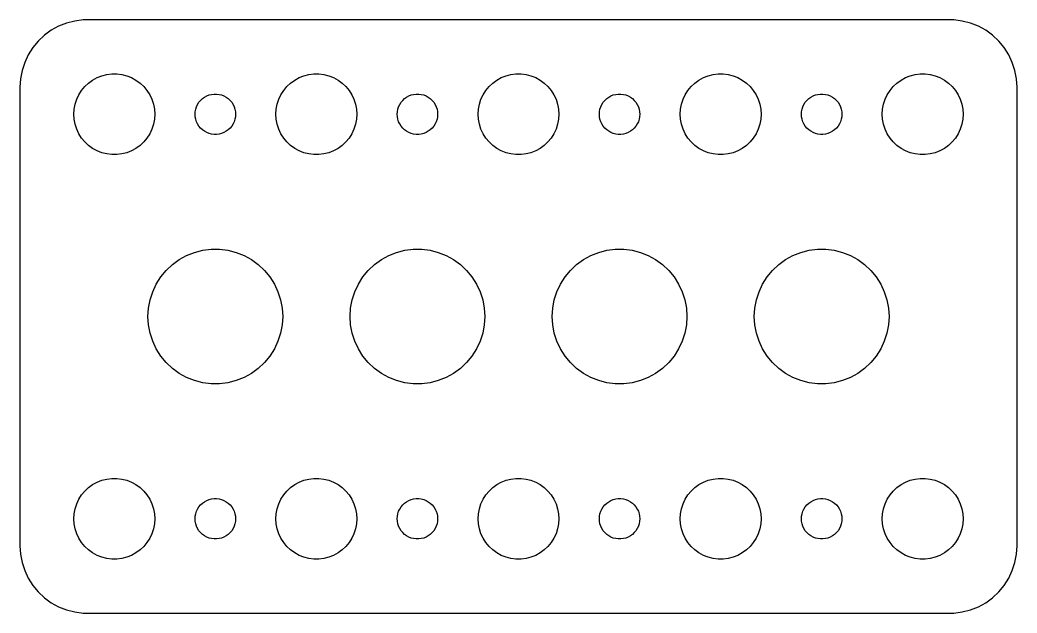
# Model space of a CAD drawing. Header units: metres. Extents: x -37 to 37, y 32 to 76.
import ezdxf

# ---------------------------------------------------------------- set-up
doc = ezdxf.new("R2010")
doc.units = ezdxf.units.M

msp = doc.modelspace()

# ---------------------------------------------------------------- linework, layer by layer
for p, q in [((-34.1289, 75.5241), (-34.6791, 75.2216)), ((-33.5451, 75.7553), (-34.1289, 75.5241)), ((-32.9369, 75.9114), (-33.5451, 75.7553)), ((-32.3139, 75.9901), (-32.9369, 75.9114)), ((32.3139, 75.9901), (-32.3139, 75.9901)), ((32.9369, 75.9114), (32.3139, 75.9901)), ((33.5451, 75.7553), (32.9369, 75.9114)), ((34.1289, 75.5241), (33.5451, 75.7553)), ((34.6791, 75.2216), (34.1289, 75.5241)), ((-35.1871, 74.8526), (-35.6448, 74.4227)), ((-34.6791, 75.2216), (-35.1871, 74.8526)), ((35.1871, 74.8526), (34.6791, 75.2216)), ((35.6448, 74.4227), (35.1871, 74.8526)), ((-35.6448, 74.4227), (-36.0451, 73.9389)), ((36.0451, 73.9389), (35.6448, 74.4227)), ((-36.3815, 73.4088), (-36.6489, 72.8406)), ((-36.0451, 73.9389), (-36.3815, 73.4088)), ((36.3815, 73.4088), (36.0451, 73.9389)), ((36.6489, 72.8406), (36.3815, 73.4088)), ((-36.6489, 72.8406), (-36.8429, 72.2434)), ((36.8429, 72.2434), (36.6489, 72.8406)), ((-36.8429, 72.2434), (-36.9606, 71.6267)), ((-31.2773, 71.7145), (-30.927, 71.8532)), ((-30.927, 71.8532), (-30.5621, 71.9469)), ((-30.5621, 71.9469), (-30.1884, 71.9941)), ((-30.1884, 71.9941), (-29.8116, 71.9941)), ((-29.8116, 71.9941), (-29.4379, 71.9469)), ((-29.4379, 71.9469), (-29.0729, 71.8532)), ((-29.0729, 71.8532), (-28.7227, 71.7145)), ((-16.2773, 71.7145), (-15.927, 71.8532)), ((-15.927, 71.8532), (-15.5621, 71.9469)), ((-15.5621, 71.9469), (-15.1884, 71.9941)), ((-15.1884, 71.9941), (-14.8116, 71.9941)), ((-14.8116, 71.9941), (-14.4379, 71.9469)), ((-14.4379, 71.9469), (-14.0729, 71.8532)), ((-14.0729, 71.8532), (-13.7227, 71.7145)), ((-1.27733, 71.7145), (-0.92705, 71.8532)), ((-0.92705, 71.8532), (-0.56213, 71.9469)), ((-0.56213, 71.9469), (-0.18837, 71.9941)), ((-0.18837, 71.9941), (0.18837, 71.9941)), ((0.18837, 71.9941), (0.56213, 71.9469)), ((0.56213, 71.9469), (0.92705, 71.8532)), ((0.92705, 71.8532), (1.27733, 71.7145)), ((13.7227, 71.7145), (14.0729, 71.8532)), ((14.0729, 71.8532), (14.4379, 71.9469)), ((14.4379, 71.9469), (14.8116, 71.9941)), ((14.8116, 71.9941), (15.1884, 71.9941)), ((15.1884, 71.9941), (15.5621, 71.9469)), ((15.5621, 71.9469), (15.927, 71.8532)), ((15.927, 71.8532), (16.2773, 71.7145)), ((28.7227, 71.7145), (29.0729, 71.8532)), ((29.0729, 71.8532), (29.4379, 71.9469)), ((29.4379, 71.9469), (29.8116, 71.9941)), ((29.8116, 71.9941), (30.1884, 71.9941)), ((30.1884, 71.9941), (30.5621, 71.9469)), ((30.5621, 71.9469), (30.927, 71.8532)), ((30.927, 71.8532), (31.2773, 71.7145)), ((36.9606, 71.6267), (36.8429, 72.2434)), ((-36.9606, 71.6267), (-37, 71)), ((-32.427, 70.7634), (-32.1869, 71.0536)), ((-32.1869, 71.0536), (-31.9123, 71.3115)), ((-31.9123, 71.3115), (-31.6075, 71.533)), ((-31.6075, 71.533), (-31.2773, 71.7145)), ((-28.7227, 71.7145), (-28.3925, 71.533)), ((-28.3925, 71.533), (-28.0877, 71.3115)), ((-28.0877, 71.3115), (-27.8131, 71.0536)), ((-27.8131, 71.0536), (-27.5729, 70.7634)), ((-17.427, 70.7634), (-17.1869, 71.0536)), ((-17.1869, 71.0536), (-16.9123, 71.3115)), ((-16.9123, 71.3115), (-16.6075, 71.533)), ((-16.6075, 71.533), (-16.2773, 71.7145)), ((-13.7227, 71.7145), (-13.3925, 71.533)), ((-13.3925, 71.533), (-13.0877, 71.3115)), ((-13.0877, 71.3115), (-12.8131, 71.0536)), ((-12.8131, 71.0536), (-12.5729, 70.7634)), ((-2.42705, 70.7634), (-2.1869, 71.0536)), ((-2.1869, 71.0536), (-1.91226, 71.3115)), ((-1.91226, 71.3115), (-1.60747, 71.533)), ((-1.60747, 71.533), (-1.27733, 71.7145)), ((1.27733, 71.7145), (1.60747, 71.533)), ((1.60747, 71.533), (1.91226, 71.3115)), ((1.91226, 71.3115), (2.1869, 71.0536)), ((2.1869, 71.0536), (2.42705, 70.7634)), ((12.5729, 70.7634), (12.8131, 71.0536)), ((12.8131, 71.0536), (13.0877, 71.3115)), ((13.0877, 71.3115), (13.3925, 71.533)), ((13.3925, 71.533), (13.7227, 71.7145)), ((16.2773, 71.7145), (16.6075, 71.533)), ((16.6075, 71.533), (16.9123, 71.3115)), ((16.9123, 71.3115), (17.1869, 71.0536)), ((17.1869, 71.0536), (17.427, 70.7634)), ((27.5729, 70.7634), (27.8131, 71.0536)), ((27.8131, 71.0536), (28.0877, 71.3115)), ((28.0877, 71.3115), (28.3925, 71.533)), ((28.3925, 71.533), (28.7227, 71.7145)), ((31.2773, 71.7145), (31.6075, 71.533)), ((31.6075, 71.533), (31.9123, 71.3115)), ((31.9123, 71.3115), (32.1869, 71.0536)), ((32.1869, 71.0536), (32.427, 70.7634)), ((37, 71), (36.9606, 71.6267)), ((-37, 71), (-37, 37)), ((-32.7893, 70.1044), (-32.6289, 70.4453)), ((-32.6289, 70.4453), (-32.427, 70.7634)), ((-27.5729, 70.7634), (-27.3711, 70.4453)), ((-27.3711, 70.4453), (-27.2107, 70.1044)), ((-23.3037, 70.2665), (-23.1387, 70.3572)), ((-23.1387, 70.3572), (-22.9635, 70.4266)), ((-22.9635, 70.4266), (-22.7811, 70.4734)), ((-22.7811, 70.4734), (-22.5942, 70.497)), ((-22.5942, 70.497), (-22.4058, 70.497)), ((-22.4058, 70.497), (-22.2189, 70.4734)), ((-22.2189, 70.4734), (-22.0365, 70.4266)), ((-22.0365, 70.4266), (-21.8613, 70.3572)), ((-21.8613, 70.3572), (-21.6963, 70.2665)), ((-17.7893, 70.1044), (-17.6289, 70.4453)), ((-17.6289, 70.4453), (-17.427, 70.7634)), ((-12.5729, 70.7634), (-12.3711, 70.4453)), ((-12.3711, 70.4453), (-12.2107, 70.1044)), ((-8.30373, 70.2665), (-8.13866, 70.3572)), ((-8.13866, 70.3572), (-7.96352, 70.4266)), ((-7.96352, 70.4266), (-7.78107, 70.4734)), ((-7.78107, 70.4734), (-7.59418, 70.497)), ((-7.59418, 70.497), (-7.40581, 70.497)), ((-7.40581, 70.497), (-7.21892, 70.4734)), ((-7.21892, 70.4734), (-7.03647, 70.4266)), ((-7.03647, 70.4266), (-6.86133, 70.3572)), ((-6.86133, 70.3572), (-6.69626, 70.2665)), ((-2.78932, 70.1044), (-2.62891, 70.4453)), ((-2.62891, 70.4453), (-2.42705, 70.7634)), ((2.42705, 70.7634), (2.62891, 70.4453)), ((2.62891, 70.4453), (2.78932, 70.1044)), ((6.69626, 70.2665), (6.86133, 70.3572)), ((6.86133, 70.3572), (7.03647, 70.4266)), ((7.03647, 70.4266), (7.21892, 70.4734)), ((7.21892, 70.4734), (7.40581, 70.497)), ((7.40581, 70.497), (7.59418, 70.497)), ((7.59418, 70.497), (7.78107, 70.4734)), ((7.78107, 70.4734), (7.96352, 70.4266)), ((7.96352, 70.4266), (8.13866, 70.3572)), ((8.13866, 70.3572), (8.30373, 70.2665)), ((12.2107, 70.1044), (12.3711, 70.4453)), ((12.3711, 70.4453), (12.5729, 70.7634)), ((17.427, 70.7634), (17.6289, 70.4453)), ((17.6289, 70.4453), (17.7893, 70.1044)), ((21.6963, 70.2665), (21.8613, 70.3572)), ((21.8613, 70.3572), (22.0365, 70.4266)), ((22.0365, 70.4266), (22.2189, 70.4734)), ((22.2189, 70.4734), (22.4058, 70.497)), ((22.4058, 70.497), (22.5942, 70.497)), ((22.5942, 70.497), (22.7811, 70.4734)), ((22.7811, 70.4734), (22.9635, 70.4266)), ((22.9635, 70.4266), (23.1387, 70.3572)), ((23.1387, 70.3572), (23.3037, 70.2665)), ((27.2107, 70.1044), (27.3711, 70.4453)), ((27.3711, 70.4453), (27.5729, 70.7634)), ((32.427, 70.7634), (32.6289, 70.4453)), ((32.6289, 70.4453), (32.7893, 70.1044)), ((37, 37), (37, 71)), ((-32.9763, 69.376), (-32.9057, 69.7461)), ((-32.9057, 69.7461), (-32.7893, 70.1044)), ((-27.2107, 70.1044), (-27.0942, 69.7461)), ((-27.0942, 69.7461), (-27.0237, 69.376)), ((-23.8947, 69.5522), (-23.8145, 69.7226)), ((-23.8145, 69.7226), (-23.7135, 69.8817)), ((-23.7135, 69.8817), (-23.5934, 70.0268)), ((-23.5934, 70.0268), (-23.4561, 70.1558)), ((-23.4561, 70.1558), (-23.3037, 70.2665)), ((-21.6963, 70.2665), (-21.5439, 70.1558)), ((-21.5439, 70.1558), (-21.4065, 70.0268)), ((-21.4065, 70.0268), (-21.2865, 69.8817)), ((-21.2865, 69.8817), (-21.1855, 69.7226)), ((-21.1855, 69.7226), (-21.1053, 69.5522)), ((-17.9763, 69.376), (-17.9057, 69.7461)), ((-17.9057, 69.7461), (-17.7893, 70.1044)), ((-12.2107, 70.1044), (-12.0942, 69.7461)), ((-12.0942, 69.7461), (-12.0237, 69.376)), ((-8.89465, 69.5522), (-8.81445, 69.7226)), ((-8.81445, 69.7226), (-8.71352, 69.8817)), ((-8.71352, 69.8817), (-8.59344, 70.0268)), ((-8.59344, 70.0268), (-8.45613, 70.1558)), ((-8.45613, 70.1558), (-8.30373, 70.2665)), ((-6.69626, 70.2665), (-6.54385, 70.1558)), ((-6.54385, 70.1558), (-6.40654, 70.0268)), ((-6.40654, 70.0268), (-6.28647, 69.8817)), ((-6.28647, 69.8817), (-6.18553, 69.7226)), ((-6.18553, 69.7226), (-6.10533, 69.5522)), ((-2.97633, 69.376), (-2.90575, 69.7461)), ((-2.90575, 69.7461), (-2.78932, 70.1044)), ((2.78932, 70.1044), (2.90575, 69.7461)), ((2.90575, 69.7461), (2.97633, 69.376)), ((6.10533, 69.5522), (6.18553, 69.7226)), ((6.18553, 69.7226), (6.28647, 69.8817)), ((6.28647, 69.8817), (6.40654, 70.0268)), ((6.40654, 70.0268), (6.54385, 70.1558)), ((6.54385, 70.1558), (6.69626, 70.2665)), ((8.30373, 70.2665), (8.45613, 70.1558)), ((8.45613, 70.1558), (8.59344, 70.0268)), ((8.59344, 70.0268), (8.71352, 69.8817)), ((8.71352, 69.8817), (8.81445, 69.7226)), ((8.81445, 69.7226), (8.89465, 69.5522)), ((12.0237, 69.376), (12.0942, 69.7461)), ((12.0942, 69.7461), (12.2107, 70.1044)), ((17.7893, 70.1044), (17.9057, 69.7461)), ((17.9057, 69.7461), (17.9763, 69.376)), ((21.1053, 69.5522), (21.1855, 69.7226)), ((21.1855, 69.7226), (21.2865, 69.8817)), ((21.2865, 69.8817), (21.4065, 70.0268)), ((21.4065, 70.0268), (21.5439, 70.1558)), ((21.5439, 70.1558), (21.6963, 70.2665)), ((23.3037, 70.2665), (23.4561, 70.1558)), ((23.4561, 70.1558), (23.5934, 70.0268)), ((23.5934, 70.0268), (23.7135, 69.8817)), ((23.7135, 69.8817), (23.8145, 69.7226)), ((23.8145, 69.7226), (23.8947, 69.5522)), ((27.0237, 69.376), (27.0942, 69.7461)), ((27.0942, 69.7461), (27.2107, 70.1044)), ((32.7893, 70.1044), (32.9057, 69.7461)), ((32.9057, 69.7461), (32.9763, 69.376)), ((-33, 69), (-32.9763, 69.376)), ((-32.9763, 68.624), (-33, 69)), ((-27.0237, 69.376), (-27, 69)), ((-27, 69), (-27.0237, 68.624)), ((-24, 69), (-23.9882, 69.188)), ((-23.9882, 68.812), (-24, 69)), ((-23.9882, 69.188), (-23.9529, 69.373)), ((-23.9529, 69.373), (-23.8947, 69.5522)), ((-21.1053, 69.5522), (-21.0471, 69.373)), ((-21.0471, 69.373), (-21.0118, 69.188)), ((-21.0118, 69.188), (-21, 69)), ((-21, 69), (-21.0118, 68.812)), ((-18, 69), (-17.9763, 69.376)), ((-17.9763, 68.624), (-18, 69)), ((-12.0237, 69.376), (-12, 69)), ((-12, 69), (-12.0237, 68.624)), ((-9, 69), (-8.98816, 69.188)), ((-8.98816, 68.812), (-9, 69)), ((-8.98816, 69.188), (-8.95287, 69.373)), ((-8.95287, 69.373), (-8.89465, 69.5522)), ((-6.10533, 69.5522), (-6.04712, 69.373)), ((-6.04712, 69.373), (-6.01183, 69.188)), ((-6.01183, 69.188), (-6, 69)), ((-6, 69), (-6.01183, 68.812)), ((-3, 69), (-2.97633, 69.376)), ((-2.97633, 68.624), (-3, 69)), ((2.97633, 69.376), (3, 69)), ((3, 69), (2.97633, 68.624)), ((6, 69), (6.01183, 69.188)), ((6.01183, 68.812), (6, 69)), ((6.01183, 69.188), (6.04712, 69.373)), ((6.04712, 69.373), (6.10533, 69.5522)), ((8.89465, 69.5522), (8.95287, 69.373)), ((8.95287, 69.373), (8.98816, 69.188)), ((8.98816, 69.188), (9, 69)), ((9, 69), (8.98816, 68.812)), ((12, 69), (12.0237, 69.376)), ((12.0237, 68.624), (12, 69)), ((17.9763, 69.376), (18, 69)), ((18, 69), (17.9763, 68.624)), ((21, 69), (21.0118, 69.188)), ((21.0118, 68.812), (21, 69)), ((21.0118, 69.188), (21.0471, 69.373)), ((21.0471, 69.373), (21.1053, 69.5522)), ((23.8947, 69.5522), (23.9529, 69.373)), ((23.9529, 69.373), (23.9882, 69.188)), ((23.9882, 69.188), (24, 69)), ((24, 69), (23.9882, 68.812)), ((27, 69), (27.0237, 69.376)), ((27.0237, 68.624), (27, 69)), ((32.9763, 69.376), (33, 69)), ((33, 69), (32.9763, 68.624)), ((-32.9057, 68.2539), (-32.9763, 68.624)), ((-32.7893, 67.8956), (-32.9057, 68.2539)), ((-27.0942, 68.2539), (-27.2107, 67.8956)), ((-27.0237, 68.624), (-27.0942, 68.2539)), ((-23.9529, 68.627), (-23.9882, 68.812)), ((-23.8947, 68.4478), (-23.9529, 68.627)), ((-23.8145, 68.2774), (-23.8947, 68.4478)), ((-23.7135, 68.1183), (-23.8145, 68.2774)), ((-23.5934, 67.9732), (-23.7135, 68.1183)), ((-21.2865, 68.1183), (-21.4065, 67.9732)), ((-21.1855, 68.2774), (-21.2865, 68.1183)), ((-21.1053, 68.4478), (-21.1855, 68.2774)), ((-21.0471, 68.627), (-21.1053, 68.4478)), ((-21.0118, 68.812), (-21.0471, 68.627)), ((-17.9057, 68.2539), (-17.9763, 68.624)), ((-17.7893, 67.8956), (-17.9057, 68.2539)), ((-12.0942, 68.2539), (-12.2107, 67.8956)), ((-12.0237, 68.624), (-12.0942, 68.2539)), ((-8.95287, 68.627), (-8.98816, 68.812)), ((-8.89465, 68.4478), (-8.95287, 68.627)), ((-8.81445, 68.2774), (-8.89465, 68.4478)), ((-8.71352, 68.1183), (-8.81445, 68.2774)), ((-8.59344, 67.9732), (-8.71352, 68.1183)), ((-6.28647, 68.1183), (-6.40654, 67.9732)), ((-6.18553, 68.2774), (-6.28647, 68.1183)), ((-6.10533, 68.4478), (-6.18553, 68.2774)), ((-6.04712, 68.627), (-6.10533, 68.4478)), ((-6.01183, 68.812), (-6.04712, 68.627)), ((-2.90575, 68.2539), (-2.97633, 68.624)), ((-2.78932, 67.8956), (-2.90575, 68.2539)), ((2.90575, 68.2539), (2.78932, 67.8956)), ((2.97633, 68.624), (2.90575, 68.2539)), ((6.04712, 68.627), (6.01183, 68.812)), ((6.10533, 68.4478), (6.04712, 68.627)), ((6.18553, 68.2774), (6.10533, 68.4478)), ((6.28647, 68.1183), (6.18553, 68.2774)), ((6.40654, 67.9732), (6.28647, 68.1183)), ((8.71352, 68.1183), (8.59344, 67.9732)), ((8.81445, 68.2774), (8.71352, 68.1183)), ((8.89465, 68.4478), (8.81445, 68.2774)), ((8.95287, 68.627), (8.89465, 68.4478)), ((8.98816, 68.812), (8.95287, 68.627)), ((12.0942, 68.2539), (12.0237, 68.624)), ((12.2107, 67.8956), (12.0942, 68.2539)), ((17.9057, 68.2539), (17.7893, 67.8956)), ((17.9763, 68.624), (17.9057, 68.2539)), ((21.0471, 68.627), (21.0118, 68.812)), ((21.1053, 68.4478), (21.0471, 68.627)), ((21.1855, 68.2774), (21.1053, 68.4478)), ((21.2865, 68.1183), (21.1855, 68.2774)), ((21.4065, 67.9732), (21.2865, 68.1183)), ((23.7135, 68.1183), (23.5934, 67.9732)), ((23.8145, 68.2774), (23.7135, 68.1183)), ((23.8947, 68.4478), (23.8145, 68.2774)), ((23.9529, 68.627), (23.8947, 68.4478)), ((23.9882, 68.812), (23.9529, 68.627)), ((27.0942, 68.2539), (27.0237, 68.624)), ((27.2107, 67.8956), (27.0942, 68.2539)), ((32.9057, 68.2539), (32.7893, 67.8956)), ((32.9763, 68.624), (32.9057, 68.2539)), ((-32.6289, 67.5547), (-32.7893, 67.8956)), ((-32.427, 67.2366), (-32.6289, 67.5547)), ((-27.3711, 67.5547), (-27.5729, 67.2366)), ((-27.2107, 67.8956), (-27.3711, 67.5547)), ((-23.4561, 67.8442), (-23.5934, 67.9732)), ((-23.3037, 67.7335), (-23.4561, 67.8442)), ((-23.1387, 67.6427), (-23.3037, 67.7335)), ((-22.9635, 67.5734), (-23.1387, 67.6427)), ((-22.7811, 67.5266), (-22.9635, 67.5734)), ((-22.5942, 67.5029), (-22.7811, 67.5266)), ((-22.4058, 67.5029), (-22.5942, 67.5029)), ((-22.2189, 67.5266), (-22.4058, 67.5029)), ((-22.0365, 67.5734), (-22.2189, 67.5266)), ((-21.8613, 67.6427), (-22.0365, 67.5734)), ((-21.6963, 67.7335), (-21.8613, 67.6427)), ((-21.5439, 67.8442), (-21.6963, 67.7335)), ((-21.4065, 67.9732), (-21.5439, 67.8442)), ((-17.6289, 67.5547), (-17.7893, 67.8956)), ((-17.427, 67.2366), (-17.6289, 67.5547)), ((-12.3711, 67.5547), (-12.5729, 67.2366)), ((-12.2107, 67.8956), (-12.3711, 67.5547)), ((-8.45613, 67.8442), (-8.59344, 67.9732)), ((-8.30373, 67.7335), (-8.45613, 67.8442)), ((-8.13866, 67.6427), (-8.30373, 67.7335)), ((-7.96352, 67.5734), (-8.13866, 67.6427)), ((-7.78107, 67.5266), (-7.96352, 67.5734)), ((-7.59418, 67.5029), (-7.78107, 67.5266)), ((-7.40581, 67.5029), (-7.59418, 67.5029)), ((-7.21892, 67.5266), (-7.40581, 67.5029)), ((-7.03647, 67.5734), (-7.21892, 67.5266)), ((-6.86133, 67.6427), (-7.03647, 67.5734)), ((-6.69626, 67.7335), (-6.86133, 67.6427)), ((-6.54385, 67.8442), (-6.69626, 67.7335)), ((-6.40654, 67.9732), (-6.54385, 67.8442)), ((-2.62891, 67.5547), (-2.78932, 67.8956)), ((-2.42705, 67.2366), (-2.62891, 67.5547)), ((2.62891, 67.5547), (2.42705, 67.2366)), ((2.78932, 67.8956), (2.62891, 67.5547)), ((6.54385, 67.8442), (6.40654, 67.9732)), ((6.69626, 67.7335), (6.54385, 67.8442)), ((6.86133, 67.6427), (6.69626, 67.7335)), ((7.03647, 67.5734), (6.86133, 67.6427)), ((7.21892, 67.5266), (7.03647, 67.5734)), ((7.40581, 67.5029), (7.21892, 67.5266)), ((7.59418, 67.5029), (7.40581, 67.5029)), ((7.78107, 67.5266), (7.59418, 67.5029)), ((7.96352, 67.5734), (7.78107, 67.5266)), ((8.13866, 67.6427), (7.96352, 67.5734)), ((8.30373, 67.7335), (8.13866, 67.6427)), ((8.45613, 67.8442), (8.30373, 67.7335)), ((8.59344, 67.9732), (8.45613, 67.8442)), ((12.3711, 67.5547), (12.2107, 67.8956)), ((12.5729, 67.2366), (12.3711, 67.5547)), ((17.6289, 67.5547), (17.427, 67.2366)), ((17.7893, 67.8956), (17.6289, 67.5547)), ((21.5439, 67.8442), (21.4065, 67.9732)), ((21.6963, 67.7335), (21.5439, 67.8442)), ((21.8613, 67.6427), (21.6963, 67.7335)), ((22.0365, 67.5734), (21.8613, 67.6427)), ((22.2189, 67.5266), (22.0365, 67.5734)), ((22.4058, 67.5029), (22.2189, 67.5266)), ((22.5942, 67.5029), (22.4058, 67.5029)), ((22.7811, 67.5266), (22.5942, 67.5029)), ((22.9635, 67.5734), (22.7811, 67.5266)), ((23.1387, 67.6427), (22.9635, 67.5734)), ((23.3037, 67.7335), (23.1387, 67.6427)), ((23.4561, 67.8442), (23.3037, 67.7335)), ((23.5934, 67.9732), (23.4561, 67.8442)), ((27.3711, 67.5547), (27.2107, 67.8956)), ((27.5729, 67.2366), (27.3711, 67.5547)), ((32.6289, 67.5547), (32.427, 67.2366)), ((32.7893, 67.8956), (32.6289, 67.5547)), ((-32.1869, 66.9464), (-32.427, 67.2366)), ((-31.9123, 66.6884), (-32.1869, 66.9464)), ((-31.6075, 66.467), (-31.9123, 66.6884)), ((-28.0877, 66.6884), (-28.3925, 66.467)), ((-27.8131, 66.9464), (-28.0877, 66.6884)), ((-27.5729, 67.2366), (-27.8131, 66.9464)), ((-17.1869, 66.9464), (-17.427, 67.2366)), ((-16.9123, 66.6884), (-17.1869, 66.9464)), ((-16.6075, 66.467), (-16.9123, 66.6884)), ((-13.0877, 66.6884), (-13.3925, 66.467)), ((-12.8131, 66.9464), (-13.0877, 66.6884)), ((-12.5729, 67.2366), (-12.8131, 66.9464)), ((-2.1869, 66.9464), (-2.42705, 67.2366)), ((-1.91226, 66.6884), (-2.1869, 66.9464)), ((-1.60747, 66.467), (-1.91226, 66.6884)), ((1.91226, 66.6884), (1.60747, 66.467)), ((2.1869, 66.9464), (1.91226, 66.6884)), ((2.42705, 67.2366), (2.1869, 66.9464)), ((12.8131, 66.9464), (12.5729, 67.2366)), ((13.0877, 66.6884), (12.8131, 66.9464)), ((13.3925, 66.467), (13.0877, 66.6884)), ((16.9123, 66.6884), (16.6075, 66.467)), ((17.1869, 66.9464), (16.9123, 66.6884)), ((17.427, 67.2366), (17.1869, 66.9464)), ((27.8131, 66.9464), (27.5729, 67.2366)), ((28.0877, 66.6884), (27.8131, 66.9464)), ((28.3925, 66.467), (28.0877, 66.6884)), ((31.9123, 66.6884), (31.6075, 66.467)), ((32.1869, 66.9464), (31.9123, 66.6884)), ((32.427, 67.2366), (32.1869, 66.9464)), ((-31.2773, 66.2855), (-31.6075, 66.467)), ((-30.927, 66.1468), (-31.2773, 66.2855)), ((-30.5621, 66.0531), (-30.927, 66.1468)), ((-30.1884, 66.0059), (-30.5621, 66.0531)), ((-29.8116, 66.0059), (-30.1884, 66.0059)), ((-29.4379, 66.0531), (-29.8116, 66.0059)), ((-29.0729, 66.1468), (-29.4379, 66.0531)), ((-28.7227, 66.2855), (-29.0729, 66.1468)), ((-28.3925, 66.467), (-28.7227, 66.2855)), ((-16.2773, 66.2855), (-16.6075, 66.467)), ((-15.927, 66.1468), (-16.2773, 66.2855)), ((-15.5621, 66.0531), (-15.927, 66.1468)), ((-15.1884, 66.0059), (-15.5621, 66.0531)), ((-14.8116, 66.0059), (-15.1884, 66.0059)), ((-14.4379, 66.0531), (-14.8116, 66.0059)), ((-14.0729, 66.1468), (-14.4379, 66.0531)), ((-13.7227, 66.2855), (-14.0729, 66.1468)), ((-13.3925, 66.467), (-13.7227, 66.2855)), ((-1.27733, 66.2855), (-1.60747, 66.467)), ((-0.92705, 66.1468), (-1.27733, 66.2855)), ((-0.56213, 66.0531), (-0.92705, 66.1468)), ((-0.18837, 66.0059), (-0.56213, 66.0531)), ((0.18837, 66.0059), (-0.18837, 66.0059)), ((0.56213, 66.0531), (0.18837, 66.0059)), ((0.92705, 66.1468), (0.56213, 66.0531)), ((1.27733, 66.2855), (0.92705, 66.1468)), ((1.60747, 66.467), (1.27733, 66.2855)), ((13.7227, 66.2855), (13.3925, 66.467)), ((14.0729, 66.1468), (13.7227, 66.2855)), ((14.4379, 66.0531), (14.0729, 66.1468)), ((14.8116, 66.0059), (14.4379, 66.0531)), ((15.1884, 66.0059), (14.8116, 66.0059)), ((15.5621, 66.0531), (15.1884, 66.0059)), ((15.927, 66.1468), (15.5621, 66.0531)), ((16.2773, 66.2855), (15.927, 66.1468)), ((16.6075, 66.467), (16.2773, 66.2855)), ((28.7227, 66.2855), (28.3925, 66.467)), ((29.0729, 66.1468), (28.7227, 66.2855)), ((29.4379, 66.0531), (29.0729, 66.1468)), ((29.8116, 66.0059), (29.4379, 66.0531)), ((30.1884, 66.0059), (29.8116, 66.0059)), ((30.5621, 66.0531), (30.1884, 66.0059)), ((30.927, 66.1468), (30.5621, 66.0531)), ((31.2773, 66.2855), (30.927, 66.1468)), ((31.6075, 66.467), (31.2773, 66.2855)), ((-25.1791, 58.2216), (-24.6289, 58.5241)), ((-24.6289, 58.5241), (-24.0451, 58.7553)), ((-24.0451, 58.7553), (-23.4369, 58.9114)), ((-23.4369, 58.9114), (-22.8139, 58.9901)), ((-22.8139, 58.9901), (-22.186, 58.9901)), ((-22.186, 58.9901), (-21.5631, 58.9114)), ((-21.5631, 58.9114), (-20.9549, 58.7553)), ((-20.9549, 58.7553), (-20.3711, 58.5241)), ((-20.3711, 58.5241), (-19.8209, 58.2216)), ((-10.1791, 58.2216), (-9.62889, 58.5241)), ((-9.62889, 58.5241), (-9.04507, 58.7553)), ((-9.04507, 58.7553), (-8.4369, 58.9114)), ((-8.4369, 58.9114), (-7.81395, 58.9901)), ((-7.81395, 58.9901), (-7.18604, 58.9901)), ((-7.18604, 58.9901), (-6.56308, 58.9114)), ((-6.56308, 58.9114), (-5.95491, 58.7553)), ((-5.95491, 58.7553), (-5.37109, 58.5241)), ((-5.37109, 58.5241), (-4.82086, 58.2216)), ((4.82086, 58.2216), (5.37109, 58.5241)), ((5.37109, 58.5241), (5.95491, 58.7553)), ((5.95491, 58.7553), (6.56308, 58.9114)), ((6.56308, 58.9114), (7.18604, 58.9901)), ((7.18604, 58.9901), (7.81395, 58.9901)), ((7.81395, 58.9901), (8.4369, 58.9114)), ((8.4369, 58.9114), (9.04507, 58.7553)), ((9.04507, 58.7553), (9.62889, 58.5241)), ((9.62889, 58.5241), (10.1791, 58.2216)), ((19.8209, 58.2216), (20.3711, 58.5241)), ((20.3711, 58.5241), (20.9549, 58.7553)), ((20.9549, 58.7553), (21.5631, 58.9114)), ((21.5631, 58.9114), (22.186, 58.9901)), ((22.186, 58.9901), (22.8139, 58.9901)), ((22.8139, 58.9901), (23.4369, 58.9114)), ((23.4369, 58.9114), (24.0451, 58.7553)), ((24.0451, 58.7553), (24.6289, 58.5241)), ((24.6289, 58.5241), (25.1791, 58.2216)), ((-26.1448, 57.4227), (-25.6871, 57.8526)), ((-25.6871, 57.8526), (-25.1791, 58.2216)), ((-19.8209, 58.2216), (-19.3129, 57.8526)), ((-19.3129, 57.8526), (-18.8551, 57.4227)), ((-11.1448, 57.4227), (-10.6871, 57.8526)), ((-10.6871, 57.8526), (-10.1791, 58.2216)), ((-4.82086, 58.2216), (-4.31287, 57.8526)), ((-4.31287, 57.8526), (-3.85515, 57.4227)), ((3.85515, 57.4227), (4.31287, 57.8526)), ((4.31287, 57.8526), (4.82086, 58.2216)), ((10.1791, 58.2216), (10.6871, 57.8526)), ((10.6871, 57.8526), (11.1448, 57.4227)), ((18.8551, 57.4227), (19.3129, 57.8526)), ((19.3129, 57.8526), (19.8209, 58.2216)), ((25.1791, 58.2216), (25.6871, 57.8526)), ((25.6871, 57.8526), (26.1448, 57.4227)), ((-26.5451, 56.9389), (-26.1448, 57.4227)), ((-18.8551, 57.4227), (-18.4549, 56.9389)), ((-11.5451, 56.9389), (-11.1448, 57.4227)), ((-3.85515, 57.4227), (-3.45491, 56.9389)), ((3.45491, 56.9389), (3.85515, 57.4227)), ((11.1448, 57.4227), (11.5451, 56.9389)), ((18.4549, 56.9389), (18.8551, 57.4227)), ((26.1448, 57.4227), (26.5451, 56.9389)), ((-27.1489, 55.8406), (-26.8815, 56.4088)), ((-26.8815, 56.4088), (-26.5451, 56.9389)), ((-18.4549, 56.9389), (-18.1185, 56.4088)), ((-18.1185, 56.4088), (-17.8511, 55.8406)), ((-12.1489, 55.8406), (-11.8815, 56.4088)), ((-11.8815, 56.4088), (-11.5451, 56.9389)), ((-3.45491, 56.9389), (-3.11845, 56.4088)), ((-3.11845, 56.4088), (-2.8511, 55.8406)), ((2.8511, 55.8406), (3.11845, 56.4088)), ((3.11845, 56.4088), (3.45491, 56.9389)), ((11.5451, 56.9389), (11.8815, 56.4088)), ((11.8815, 56.4088), (12.1489, 55.8406)), ((17.8511, 55.8406), (18.1185, 56.4088)), ((18.1185, 56.4088), (18.4549, 56.9389)), ((26.5451, 56.9389), (26.8815, 56.4088)), ((26.8815, 56.4088), (27.1489, 55.8406)), ((-27.3429, 55.2434), (-27.1489, 55.8406)), ((-17.8511, 55.8406), (-17.6571, 55.2434)), ((-12.3429, 55.2434), (-12.1489, 55.8406)), ((-2.8511, 55.8406), (-2.65707, 55.2434)), ((2.65707, 55.2434), (2.8511, 55.8406)), ((12.1489, 55.8406), (12.3429, 55.2434)), ((17.6571, 55.2434), (17.8511, 55.8406)), ((27.1489, 55.8406), (27.3429, 55.2434)), ((-27.4606, 54.6267), (-27.3429, 55.2434)), ((-17.6571, 55.2434), (-17.5394, 54.6267)), ((-12.4606, 54.6267), (-12.3429, 55.2434)), ((-2.65707, 55.2434), (-2.53941, 54.6267)), ((2.53941, 54.6267), (2.65707, 55.2434)), ((12.3429, 55.2434), (12.4606, 54.6267)), ((17.5394, 54.6267), (17.6571, 55.2434)), ((27.3429, 55.2434), (27.4606, 54.6267)), ((-27.5, 54), (-27.4606, 54.6267)), ((-17.5394, 54.6267), (-17.5, 54)), ((-12.5, 54), (-12.4606, 54.6267)), ((-2.53941, 54.6267), (-2.5, 54)), ((2.5, 54), (2.53941, 54.6267)), ((12.4606, 54.6267), (12.5, 54)), ((17.5, 54), (17.5394, 54.6267)), ((27.4606, 54.6267), (27.5, 54)), ((-27.4606, 53.3733), (-27.5, 54)), ((-27.3429, 52.7566), (-27.4606, 53.3733)), ((-17.5394, 53.3733), (-17.6571, 52.7566)), ((-17.5, 54), (-17.5394, 53.3733)), ((-12.4606, 53.3733), (-12.5, 54)), ((-12.3429, 52.7566), (-12.4606, 53.3733)), ((-2.53941, 53.3733), (-2.65707, 52.7566)), ((-2.5, 54), (-2.53941, 53.3733)), ((2.53941, 53.3733), (2.5, 54)), ((2.65707, 52.7566), (2.53941, 53.3733)), ((12.4606, 53.3733), (12.3429, 52.7566)), ((12.5, 54), (12.4606, 53.3733)), ((17.5394, 53.3733), (17.5, 54)), ((17.6571, 52.7566), (17.5394, 53.3733)), ((27.4606, 53.3733), (27.3429, 52.7566)), ((27.5, 54), (27.4606, 53.3733)), ((-27.1489, 52.1594), (-27.3429, 52.7566)), ((-17.6571, 52.7566), (-17.8511, 52.1594)), ((-12.1489, 52.1594), (-12.3429, 52.7566)), ((-2.65707, 52.7566), (-2.8511, 52.1594)), ((2.8511, 52.1594), (2.65707, 52.7566)), ((12.3429, 52.7566), (12.1489, 52.1594)), ((17.8511, 52.1594), (17.6571, 52.7566)), ((27.3429, 52.7566), (27.1489, 52.1594)), ((-26.8815, 51.5912), (-27.1489, 52.1594)), ((-17.8511, 52.1594), (-18.1185, 51.5912)), ((-11.8815, 51.5912), (-12.1489, 52.1594)), ((-2.8511, 52.1594), (-3.11845, 51.5912)), ((3.11845, 51.5912), (2.8511, 52.1594)), ((12.1489, 52.1594), (11.8815, 51.5912)), ((18.1185, 51.5912), (17.8511, 52.1594)), ((27.1489, 52.1594), (26.8815, 51.5912)), ((-26.5451, 51.0611), (-26.8815, 51.5912)), ((-26.1448, 50.5773), (-26.5451, 51.0611)), ((-18.4549, 51.0611), (-18.8551, 50.5773)), ((-18.1185, 51.5912), (-18.4549, 51.0611)), ((-11.5451, 51.0611), (-11.8815, 51.5912)), ((-11.1448, 50.5773), (-11.5451, 51.0611)), ((-3.45491, 51.0611), (-3.85515, 50.5773)), ((-3.11845, 51.5912), (-3.45491, 51.0611)), ((3.45491, 51.0611), (3.11845, 51.5912)), ((3.85515, 50.5773), (3.45491, 51.0611)), ((11.5451, 51.0611), (11.1448, 50.5773)), ((11.8815, 51.5912), (11.5451, 51.0611)), ((18.4549, 51.0611), (18.1185, 51.5912)), ((18.8551, 50.5773), (18.4549, 51.0611)), ((26.5451, 51.0611), (26.1448, 50.5773)), ((26.8815, 51.5912), (26.5451, 51.0611)), ((-25.6871, 50.1474), (-26.1448, 50.5773)), ((-18.8551, 50.5773), (-19.3129, 50.1474)), ((-10.6871, 50.1474), (-11.1448, 50.5773)), ((-3.85515, 50.5773), (-4.31287, 50.1474)), ((4.31287, 50.1474), (3.85515, 50.5773)), ((11.1448, 50.5773), (10.6871, 50.1474)), ((19.3129, 50.1474), (18.8551, 50.5773)), ((26.1448, 50.5773), (25.6871, 50.1474)), ((-25.1791, 49.7784), (-25.6871, 50.1474)), ((-24.6289, 49.4759), (-25.1791, 49.7784)), ((-19.8209, 49.7784), (-20.3711, 49.4759)), ((-19.3129, 50.1474), (-19.8209, 49.7784)), ((-10.1791, 49.7784), (-10.6871, 50.1474)), ((-9.62889, 49.4759), (-10.1791, 49.7784)), ((-4.82086, 49.7784), (-5.37109, 49.4759)), ((-4.31287, 50.1474), (-4.82086, 49.7784)), ((4.82086, 49.7784), (4.31287, 50.1474)), ((5.37109, 49.4759), (4.82086, 49.7784)), ((10.1791, 49.7784), (9.62889, 49.4759)), ((10.6871, 50.1474), (10.1791, 49.7784)), ((19.8209, 49.7784), (19.3129, 50.1474)), ((20.3711, 49.4759), (19.8209, 49.7784)), ((25.1791, 49.7784), (24.6289, 49.4759)), ((25.6871, 50.1474), (25.1791, 49.7784)), ((-24.0451, 49.2447), (-24.6289, 49.4759)), ((-23.4369, 49.0886), (-24.0451, 49.2447)), ((-22.8139, 49.0099), (-23.4369, 49.0886)), ((-22.186, 49.0099), (-22.8139, 49.0099)), ((-21.5631, 49.0886), (-22.186, 49.0099)), ((-20.9549, 49.2447), (-21.5631, 49.0886)), ((-20.3711, 49.4759), (-20.9549, 49.2447)), ((-9.04507, 49.2447), (-9.62889, 49.4759)), ((-8.4369, 49.0886), (-9.04507, 49.2447)), ((-7.81395, 49.0099), (-8.4369, 49.0886)), ((-7.18604, 49.0099), (-7.81395, 49.0099)), ((-6.56308, 49.0886), (-7.18604, 49.0099)), ((-5.95491, 49.2447), (-6.56308, 49.0886)), ((-5.37109, 49.4759), (-5.95491, 49.2447)), ((5.95491, 49.2447), (5.37109, 49.4759)), ((6.56308, 49.0886), (5.95491, 49.2447)), ((7.18604, 49.0099), (6.56308, 49.0886)), ((7.81395, 49.0099), (7.18604, 49.0099)), ((8.4369, 49.0886), (7.81395, 49.0099)), ((9.04507, 49.2447), (8.4369, 49.0886)), ((9.62889, 49.4759), (9.04507, 49.2447)), ((20.9549, 49.2447), (20.3711, 49.4759)), ((21.5631, 49.0886), (20.9549, 49.2447)), ((22.186, 49.0099), (21.5631, 49.0886)), ((22.8139, 49.0099), (22.186, 49.0099)), ((23.4369, 49.0886), (22.8139, 49.0099)), ((24.0451, 49.2447), (23.4369, 49.0886)), ((24.6289, 49.4759), (24.0451, 49.2447)), ((-31.9123, 41.3116), (-31.6075, 41.533)), ((-31.6075, 41.533), (-31.2773, 41.7145)), ((-31.2773, 41.7145), (-30.927, 41.8532)), ((-30.927, 41.8532), (-30.5621, 41.9469)), ((-30.5621, 41.9469), (-30.1884, 41.9941)), ((-30.1884, 41.9941), (-29.8116, 41.9941)), ((-29.8116, 41.9941), (-29.4379, 41.9469)), ((-29.4379, 41.9469), (-29.0729, 41.8532)), ((-29.0729, 41.8532), (-28.7227, 41.7145)), ((-28.7227, 41.7145), (-28.3925, 41.533)), ((-28.3925, 41.533), (-28.0877, 41.3116)), ((-16.9123, 41.3116), (-16.6075, 41.533)), ((-16.6075, 41.533), (-16.2773, 41.7145)), ((-16.2773, 41.7145), (-15.927, 41.8532)), ((-15.927, 41.8532), (-15.5621, 41.9469)), ((-15.5621, 41.9469), (-15.1884, 41.9941)), ((-15.1884, 41.9941), (-14.8116, 41.9941)), ((-14.8116, 41.9941), (-14.4379, 41.9469)), ((-14.4379, 41.9469), (-14.0729, 41.8532)), ((-14.0729, 41.8532), (-13.7227, 41.7145)), ((-13.7227, 41.7145), (-13.3925, 41.533)), ((-13.3925, 41.533), (-13.0877, 41.3116)), ((-1.91226, 41.3116), (-1.60747, 41.533)), ((-1.60747, 41.533), (-1.27733, 41.7145)), ((-1.27733, 41.7145), (-0.92705, 41.8532)), ((-0.92705, 41.8532), (-0.56213, 41.9469)), ((-0.56213, 41.9469), (-0.18837, 41.9941)), ((-0.18837, 41.9941), (0.18837, 41.9941)), ((0.18837, 41.9941), (0.56213, 41.9469)), ((0.56213, 41.9469), (0.92705, 41.8532)), ((0.92705, 41.8532), (1.27733, 41.7145)), ((1.27733, 41.7145), (1.60747, 41.533)), ((1.60747, 41.533), (1.91226, 41.3116)), ((13.0877, 41.3116), (13.3925, 41.533)), ((13.3925, 41.533), (13.7227, 41.7145)), ((13.7227, 41.7145), (14.0729, 41.8532)), ((14.0729, 41.8532), (14.4379, 41.9469)), ((14.4379, 41.9469), (14.8116, 41.9941)), ((14.8116, 41.9941), (15.1884, 41.9941)), ((15.1884, 41.9941), (15.5621, 41.9469)), ((15.5621, 41.9469), (15.927, 41.8532)), ((15.927, 41.8532), (16.2773, 41.7145)), ((16.2773, 41.7145), (16.6075, 41.533)), ((16.6075, 41.533), (16.9123, 41.3116)), ((28.0877, 41.3116), (28.3925, 41.533)), ((28.3925, 41.533), (28.7227, 41.7145)), ((28.7227, 41.7145), (29.0729, 41.8532)), ((29.0729, 41.8532), (29.4379, 41.9469)), ((29.4379, 41.9469), (29.8116, 41.9941)), ((29.8116, 41.9941), (30.1884, 41.9941)), ((30.1884, 41.9941), (30.5621, 41.9469)), ((30.5621, 41.9469), (30.927, 41.8532)), ((30.927, 41.8532), (31.2773, 41.7145)), ((31.2773, 41.7145), (31.6075, 41.533)), ((31.6075, 41.533), (31.9123, 41.3116)), ((-32.6289, 40.4453), (-32.427, 40.7634)), ((-32.427, 40.7634), (-32.1869, 41.0536)), ((-32.1869, 41.0536), (-31.9123, 41.3116)), ((-28.0877, 41.3116), (-27.8131, 41.0536)), ((-27.8131, 41.0536), (-27.5729, 40.7634)), ((-27.5729, 40.7634), (-27.3711, 40.4453)), ((-17.6289, 40.4453), (-17.427, 40.7634)), ((-17.427, 40.7634), (-17.1869, 41.0536)), ((-17.1869, 41.0536), (-16.9123, 41.3116)), ((-13.0877, 41.3116), (-12.8131, 41.0536)), ((-12.8131, 41.0536), (-12.5729, 40.7634)), ((-12.5729, 40.7634), (-12.3711, 40.4453)), ((-2.62891, 40.4453), (-2.42705, 40.7634)), ((-2.42705, 40.7634), (-2.1869, 41.0536)), ((-2.1869, 41.0536), (-1.91226, 41.3116)), ((1.91226, 41.3116), (2.1869, 41.0536)), ((2.1869, 41.0536), (2.42705, 40.7634)), ((2.42705, 40.7634), (2.62891, 40.4453)), ((12.3711, 40.4453), (12.5729, 40.7634)), ((12.5729, 40.7634), (12.8131, 41.0536)), ((12.8131, 41.0536), (13.0877, 41.3116)), ((16.9123, 41.3116), (17.1869, 41.0536)), ((17.1869, 41.0536), (17.427, 40.7634)), ((17.427, 40.7634), (17.6289, 40.4453)), ((27.3711, 40.4453), (27.5729, 40.7634)), ((27.5729, 40.7634), (27.8131, 41.0536)), ((27.8131, 41.0536), (28.0877, 41.3116)), ((31.9123, 41.3116), (32.1869, 41.0536)), ((32.1869, 41.0536), (32.427, 40.7634)), ((32.427, 40.7634), (32.6289, 40.4453)), ((-32.9057, 39.7461), (-32.7893, 40.1044)), ((-32.7893, 40.1044), (-32.6289, 40.4453)), ((-27.3711, 40.4453), (-27.2107, 40.1044)), ((-27.2107, 40.1044), (-27.0942, 39.7461)), ((-23.7135, 39.8817), (-23.5934, 40.0268)), ((-23.5934, 40.0268), (-23.4561, 40.1558)), ((-23.4561, 40.1558), (-23.3037, 40.2665)), ((-23.3037, 40.2665), (-23.1387, 40.3573)), ((-23.1387, 40.3573), (-22.9635, 40.4266)), ((-22.9635, 40.4266), (-22.7811, 40.4734)), ((-22.7811, 40.4734), (-22.5942, 40.4971)), ((-22.5942, 40.4971), (-22.4058, 40.4971)), ((-22.4058, 40.4971), (-22.2189, 40.4734)), ((-22.2189, 40.4734), (-22.0365, 40.4266)), ((-22.0365, 40.4266), (-21.8613, 40.3573)), ((-21.8613, 40.3573), (-21.6963, 40.2665)), ((-21.6963, 40.2665), (-21.5439, 40.1558)), ((-21.5439, 40.1558), (-21.4065, 40.0268)), ((-21.4065, 40.0268), (-21.2865, 39.8817)), ((-17.9057, 39.7461), (-17.7893, 40.1044)), ((-17.7893, 40.1044), (-17.6289, 40.4453)), ((-12.3711, 40.4453), (-12.2107, 40.1044)), ((-12.2107, 40.1044), (-12.0942, 39.7461)), ((-8.71352, 39.8817), (-8.59344, 40.0268)), ((-8.59344, 40.0268), (-8.45613, 40.1558)), ((-8.45613, 40.1558), (-8.30373, 40.2665)), ((-8.30373, 40.2665), (-8.13866, 40.3573)), ((-8.13866, 40.3573), (-7.96352, 40.4266)), ((-7.96352, 40.4266), (-7.78107, 40.4734)), ((-7.78107, 40.4734), (-7.59418, 40.4971)), ((-7.59418, 40.4971), (-7.40581, 40.4971)), ((-7.40581, 40.4971), (-7.21892, 40.4734)), ((-7.21892, 40.4734), (-7.03647, 40.4266)), ((-7.03647, 40.4266), (-6.86133, 40.3573)), ((-6.86133, 40.3573), (-6.69626, 40.2665)), ((-6.69626, 40.2665), (-6.54385, 40.1558)), ((-6.54385, 40.1558), (-6.40654, 40.0268)), ((-6.40654, 40.0268), (-6.28647, 39.8817)), ((-2.90575, 39.7461), (-2.78932, 40.1044)), ((-2.78932, 40.1044), (-2.62891, 40.4453)), ((2.62891, 40.4453), (2.78932, 40.1044)), ((2.78932, 40.1044), (2.90575, 39.7461)), ((6.28647, 39.8817), (6.40654, 40.0268)), ((6.40654, 40.0268), (6.54385, 40.1558)), ((6.54385, 40.1558), (6.69626, 40.2665)), ((6.69626, 40.2665), (6.86133, 40.3573)), ((6.86133, 40.3573), (7.03647, 40.4266)), ((7.03647, 40.4266), (7.21892, 40.4734)), ((7.21892, 40.4734), (7.40581, 40.4971)), ((7.40581, 40.4971), (7.59418, 40.4971)), ((7.59418, 40.4971), (7.78107, 40.4734)), ((7.78107, 40.4734), (7.96352, 40.4266)), ((7.96352, 40.4266), (8.13866, 40.3573)), ((8.13866, 40.3573), (8.30373, 40.2665)), ((8.30373, 40.2665), (8.45613, 40.1558)), ((8.45613, 40.1558), (8.59344, 40.0268)), ((8.59344, 40.0268), (8.71352, 39.8817)), ((12.0942, 39.7461), (12.2107, 40.1044)), ((12.2107, 40.1044), (12.3711, 40.4453)), ((17.6289, 40.4453), (17.7893, 40.1044)), ((17.7893, 40.1044), (17.9057, 39.7461)), ((21.2865, 39.8817), (21.4065, 40.0268)), ((21.4065, 40.0268), (21.5439, 40.1558)), ((21.5439, 40.1558), (21.6963, 40.2665)), ((21.6963, 40.2665), (21.8613, 40.3573)), ((21.8613, 40.3573), (22.0365, 40.4266)), ((22.0365, 40.4266), (22.2189, 40.4734)), ((22.2189, 40.4734), (22.4058, 40.4971)), ((22.4058, 40.4971), (22.5942, 40.4971)), ((22.5942, 40.4971), (22.7811, 40.4734)), ((22.7811, 40.4734), (22.9635, 40.4266)), ((22.9635, 40.4266), (23.1387, 40.3573)), ((23.1387, 40.3573), (23.3037, 40.2665)), ((23.3037, 40.2665), (23.4561, 40.1558)), ((23.4561, 40.1558), (23.5934, 40.0268)), ((23.5934, 40.0268), (23.7135, 39.8817)), ((27.0942, 39.7461), (27.2107, 40.1044)), ((27.2107, 40.1044), (27.3711, 40.4453)), ((32.6289, 40.4453), (32.7893, 40.1044)), ((32.7893, 40.1044), (32.9057, 39.7461)), ((-33, 39), (-32.9763, 39.376)), ((-32.9763, 39.376), (-32.9057, 39.7461)), ((-27.0942, 39.7461), (-27.0237, 39.376)), ((-27.0237, 39.376), (-27, 39)), ((-23.9882, 39.188), (-23.9529, 39.373)), ((-23.9529, 39.373), (-23.8947, 39.5522)), ((-23.8947, 39.5522), (-23.8145, 39.7226)), ((-23.8145, 39.7226), (-23.7135, 39.8817)), ((-21.2865, 39.8817), (-21.1855, 39.7226)), ((-21.1855, 39.7226), (-21.1053, 39.5522)), ((-21.1053, 39.5522), (-21.0471, 39.373)), ((-21.0471, 39.373), (-21.0118, 39.188)), ((-18, 39), (-17.9763, 39.376)), ((-17.9763, 39.376), (-17.9057, 39.7461)), ((-12.0942, 39.7461), (-12.0237, 39.376)), ((-12.0237, 39.376), (-12, 39)), ((-8.98816, 39.188), (-8.95287, 39.373)), ((-8.95287, 39.373), (-8.89465, 39.5522)), ((-8.89465, 39.5522), (-8.81445, 39.7226)), ((-8.81445, 39.7226), (-8.71352, 39.8817)), ((-6.28647, 39.8817), (-6.18553, 39.7226)), ((-6.18553, 39.7226), (-6.10533, 39.5522)), ((-6.10533, 39.5522), (-6.04712, 39.373)), ((-6.04712, 39.373), (-6.01183, 39.188)), ((-3, 39), (-2.97633, 39.376)), ((-2.97633, 39.376), (-2.90575, 39.7461)), ((2.90575, 39.7461), (2.97633, 39.376)), ((2.97633, 39.376), (3, 39)), ((6.01183, 39.188), (6.04712, 39.373)), ((6.04712, 39.373), (6.10533, 39.5522)), ((6.10533, 39.5522), (6.18553, 39.7226)), ((6.18553, 39.7226), (6.28647, 39.8817)), ((8.71352, 39.8817), (8.81445, 39.7226)), ((8.81445, 39.7226), (8.89465, 39.5522)), ((8.89465, 39.5522), (8.95287, 39.373)), ((8.95287, 39.373), (8.98816, 39.188)), ((12, 39), (12.0237, 39.376)), ((12.0237, 39.376), (12.0942, 39.7461)), ((17.9057, 39.7461), (17.9763, 39.376)), ((17.9763, 39.376), (18, 39)), ((21.0118, 39.188), (21.0471, 39.373)), ((21.0471, 39.373), (21.1053, 39.5522)), ((21.1053, 39.5522), (21.1855, 39.7226)), ((21.1855, 39.7226), (21.2865, 39.8817)), ((23.7135, 39.8817), (23.8145, 39.7226)), ((23.8145, 39.7226), (23.8947, 39.5522)), ((23.8947, 39.5522), (23.9529, 39.373)), ((23.9529, 39.373), (23.9882, 39.188)), ((27, 39), (27.0237, 39.376)), ((27.0237, 39.376), (27.0942, 39.7461)), ((32.9057, 39.7461), (32.9763, 39.376)), ((32.9763, 39.376), (33, 39)), ((-32.9763, 38.624), (-33, 39)), ((-32.9057, 38.2539), (-32.9763, 38.624)), ((-27.0237, 38.624), (-27.0942, 38.2539)), ((-27, 39), (-27.0237, 38.624)), ((-24, 39), (-23.9882, 39.188)), ((-23.9882, 38.812), (-24, 39)), ((-23.9529, 38.627), (-23.9882, 38.812)), ((-23.8947, 38.4478), (-23.9529, 38.627)), ((-21.0471, 38.627), (-21.1053, 38.4478)), ((-21.0118, 38.812), (-21.0471, 38.627)), ((-21.0118, 39.188), (-21, 39)), ((-21, 39), (-21.0118, 38.812)), ((-17.9763, 38.624), (-18, 39)), ((-17.9057, 38.2539), (-17.9763, 38.624)), ((-12.0237, 38.624), (-12.0942, 38.2539)), ((-12, 39), (-12.0237, 38.624)), ((-9, 39), (-8.98816, 39.188)), ((-8.98816, 38.812), (-9, 39)), ((-8.95287, 38.627), (-8.98816, 38.812)), ((-8.89465, 38.4478), (-8.95287, 38.627)), ((-6.04712, 38.627), (-6.10533, 38.4478)), ((-6.01183, 38.812), (-6.04712, 38.627)), ((-6.01183, 39.188), (-6, 39)), ((-6, 39), (-6.01183, 38.812)), ((-2.97633, 38.624), (-3, 39)), ((-2.90575, 38.2539), (-2.97633, 38.624)), ((2.97633, 38.624), (2.90575, 38.2539)), ((3, 39), (2.97633, 38.624)), ((6, 39), (6.01183, 39.188)), ((6.01183, 38.812), (6, 39)), ((6.04712, 38.627), (6.01183, 38.812)), ((6.10533, 38.4478), (6.04712, 38.627)), ((8.95287, 38.627), (8.89465, 38.4478)), ((8.98816, 38.812), (8.95287, 38.627)), ((8.98816, 39.188), (9, 39)), ((9, 39), (8.98816, 38.812)), ((12.0237, 38.624), (12, 39)), ((12.0942, 38.2539), (12.0237, 38.624)), ((17.9763, 38.624), (17.9057, 38.2539)), ((18, 39), (17.9763, 38.624)), ((21, 39), (21.0118, 39.188)), ((21.0118, 38.812), (21, 39)), ((21.0471, 38.627), (21.0118, 38.812)), ((21.1053, 38.4478), (21.0471, 38.627)), ((23.9529, 38.627), (23.8947, 38.4478)), ((23.9882, 38.812), (23.9529, 38.627)), ((23.9882, 39.188), (24, 39)), ((24, 39), (23.9882, 38.812)), ((27.0237, 38.624), (27, 39)), ((27.0942, 38.2539), (27.0237, 38.624)), ((32.9763, 38.624), (32.9057, 38.2539)), ((33, 39), (32.9763, 38.624)), ((-32.7893, 37.8956), (-32.9057, 38.2539)), ((-32.6289, 37.5547), (-32.7893, 37.8956)), ((-27.2107, 37.8956), (-27.3711, 37.5547)), ((-27.0942, 38.2539), (-27.2107, 37.8956)), ((-23.8145, 38.2774), (-23.8947, 38.4478)), ((-23.7135, 38.1183), (-23.8145, 38.2774)), ((-23.5934, 37.9732), (-23.7135, 38.1183)), ((-23.4561, 37.8442), (-23.5934, 37.9732)), ((-23.3037, 37.7335), (-23.4561, 37.8442)), ((-21.5439, 37.8442), (-21.6963, 37.7335)), ((-21.4065, 37.9732), (-21.5439, 37.8442)), ((-21.2865, 38.1183), (-21.4065, 37.9732)), ((-21.1855, 38.2774), (-21.2865, 38.1183)), ((-21.1053, 38.4478), (-21.1855, 38.2774)), ((-17.7893, 37.8956), (-17.9057, 38.2539)), ((-17.6289, 37.5547), (-17.7893, 37.8956)), ((-12.2107, 37.8956), (-12.3711, 37.5547)), ((-12.0942, 38.2539), (-12.2107, 37.8956)), ((-8.81445, 38.2774), (-8.89465, 38.4478)), ((-8.71352, 38.1183), (-8.81445, 38.2774)), ((-8.59344, 37.9732), (-8.71352, 38.1183)), ((-8.45613, 37.8442), (-8.59344, 37.9732)), ((-8.30373, 37.7335), (-8.45613, 37.8442)), ((-6.54385, 37.8442), (-6.69626, 37.7335)), ((-6.40654, 37.9732), (-6.54385, 37.8442)), ((-6.28647, 38.1183), (-6.40654, 37.9732)), ((-6.18553, 38.2774), (-6.28647, 38.1183)), ((-6.10533, 38.4478), (-6.18553, 38.2774)), ((-2.78932, 37.8956), (-2.90575, 38.2539)), ((-2.62891, 37.5547), (-2.78932, 37.8956)), ((2.78932, 37.8956), (2.62891, 37.5547)), ((2.90575, 38.2539), (2.78932, 37.8956)), ((6.18553, 38.2774), (6.10533, 38.4478)), ((6.28647, 38.1183), (6.18553, 38.2774)), ((6.40654, 37.9732), (6.28647, 38.1183)), ((6.54385, 37.8442), (6.40654, 37.9732)), ((6.69626, 37.7335), (6.54385, 37.8442)), ((8.45613, 37.8442), (8.30373, 37.7335)), ((8.59344, 37.9732), (8.45613, 37.8442)), ((8.71352, 38.1183), (8.59344, 37.9732)), ((8.81445, 38.2774), (8.71352, 38.1183)), ((8.89465, 38.4478), (8.81445, 38.2774)), ((12.2107, 37.8956), (12.0942, 38.2539)), ((12.3711, 37.5547), (12.2107, 37.8956)), ((17.7893, 37.8956), (17.6289, 37.5547)), ((17.9057, 38.2539), (17.7893, 37.8956)), ((21.1855, 38.2774), (21.1053, 38.4478)), ((21.2865, 38.1183), (21.1855, 38.2774)), ((21.4065, 37.9732), (21.2865, 38.1183)), ((21.5439, 37.8442), (21.4065, 37.9732)), ((21.6963, 37.7335), (21.5439, 37.8442)), ((23.4561, 37.8442), (23.3037, 37.7335)), ((23.5934, 37.9732), (23.4561, 37.8442)), ((23.7135, 38.1183), (23.5934, 37.9732)), ((23.8145, 38.2774), (23.7135, 38.1183)), ((23.8947, 38.4478), (23.8145, 38.2774)), ((27.2107, 37.8956), (27.0942, 38.2539)), ((27.3711, 37.5547), (27.2107, 37.8956)), ((32.7893, 37.8956), (32.6289, 37.5547)), ((32.9057, 38.2539), (32.7893, 37.8956)), ((-37, 37), (-36.9606, 36.3733)), ((-32.427, 37.2366), (-32.6289, 37.5547)), ((-32.1869, 36.9464), (-32.427, 37.2366)), ((-27.5729, 37.2366), (-27.8131, 36.9464)), ((-27.3711, 37.5547), (-27.5729, 37.2366)), ((-23.1387, 37.6428), (-23.3037, 37.7335)), ((-22.9635, 37.5734), (-23.1387, 37.6428)), ((-22.7811, 37.5266), (-22.9635, 37.5734)), ((-22.5942, 37.503), (-22.7811, 37.5266)), ((-22.4058, 37.503), (-22.5942, 37.503)), ((-22.2189, 37.5266), (-22.4058, 37.503)), ((-22.0365, 37.5734), (-22.2189, 37.5266)), ((-21.8613, 37.6428), (-22.0365, 37.5734)), ((-21.6963, 37.7335), (-21.8613, 37.6428)), ((-17.427, 37.2366), (-17.6289, 37.5547)), ((-17.1869, 36.9464), (-17.427, 37.2366)), ((-12.5729, 37.2366), (-12.8131, 36.9464)), ((-12.3711, 37.5547), (-12.5729, 37.2366)), ((-8.13866, 37.6428), (-8.30373, 37.7335)), ((-7.96352, 37.5734), (-8.13866, 37.6428)), ((-7.78107, 37.5266), (-7.96352, 37.5734)), ((-7.59418, 37.503), (-7.78107, 37.5266)), ((-7.40581, 37.503), (-7.59418, 37.503)), ((-7.21892, 37.5266), (-7.40581, 37.503)), ((-7.03647, 37.5734), (-7.21892, 37.5266)), ((-6.86133, 37.6428), (-7.03647, 37.5734)), ((-6.69626, 37.7335), (-6.86133, 37.6428)), ((-2.42705, 37.2366), (-2.62891, 37.5547)), ((-2.1869, 36.9464), (-2.42705, 37.2366)), ((2.42705, 37.2366), (2.1869, 36.9464)), ((2.62891, 37.5547), (2.42705, 37.2366)), ((6.86133, 37.6428), (6.69626, 37.7335)), ((7.03647, 37.5734), (6.86133, 37.6428)), ((7.21892, 37.5266), (7.03647, 37.5734)), ((7.40581, 37.503), (7.21892, 37.5266)), ((7.59418, 37.503), (7.40581, 37.503)), ((7.78107, 37.5266), (7.59418, 37.503)), ((7.96352, 37.5734), (7.78107, 37.5266)), ((8.13866, 37.6428), (7.96352, 37.5734)), ((8.30373, 37.7335), (8.13866, 37.6428)), ((12.5729, 37.2366), (12.3711, 37.5547)), ((12.8131, 36.9464), (12.5729, 37.2366)), ((17.427, 37.2366), (17.1869, 36.9464)), ((17.6289, 37.5547), (17.427, 37.2366)), ((21.8613, 37.6428), (21.6963, 37.7335)), ((22.0365, 37.5734), (21.8613, 37.6428)), ((22.2189, 37.5266), (22.0365, 37.5734)), ((22.4058, 37.503), (22.2189, 37.5266)), ((22.5942, 37.503), (22.4058, 37.503)), ((22.7811, 37.5266), (22.5942, 37.503)), ((22.9635, 37.5734), (22.7811, 37.5266)), ((23.1387, 37.6428), (22.9635, 37.5734)), ((23.3037, 37.7335), (23.1387, 37.6428)), ((27.5729, 37.2366), (27.3711, 37.5547)), ((27.8131, 36.9464), (27.5729, 37.2366)), ((32.427, 37.2366), (32.1869, 36.9464)), ((32.6289, 37.5547), (32.427, 37.2366)), ((36.9606, 36.3733), (37, 37)), ((-36.9606, 36.3733), (-36.8429, 35.7566)), ((-31.9123, 36.6885), (-32.1869, 36.9464)), ((-31.6075, 36.467), (-31.9123, 36.6885)), ((-31.2773, 36.2855), (-31.6075, 36.467)), ((-30.927, 36.1468), (-31.2773, 36.2855)), ((-28.7227, 36.2855), (-29.0729, 36.1468)), ((-28.3925, 36.467), (-28.7227, 36.2855)), ((-28.0877, 36.6885), (-28.3925, 36.467)), ((-27.8131, 36.9464), (-28.0877, 36.6885)), ((-16.9123, 36.6885), (-17.1869, 36.9464)), ((-16.6075, 36.467), (-16.9123, 36.6885)), ((-16.2773, 36.2855), (-16.6075, 36.467)), ((-15.927, 36.1468), (-16.2773, 36.2855)), ((-13.7227, 36.2855), (-14.0729, 36.1468)), ((-13.3925, 36.467), (-13.7227, 36.2855)), ((-13.0877, 36.6885), (-13.3925, 36.467)), ((-12.8131, 36.9464), (-13.0877, 36.6885)), ((-1.91226, 36.6885), (-2.1869, 36.9464)), ((-1.60747, 36.467), (-1.91226, 36.6885)), ((-1.27733, 36.2855), (-1.60747, 36.467)), ((-0.92705, 36.1468), (-1.27733, 36.2855)), ((1.27733, 36.2855), (0.92705, 36.1468)), ((1.60747, 36.467), (1.27733, 36.2855)), ((1.91226, 36.6885), (1.60747, 36.467)), ((2.1869, 36.9464), (1.91226, 36.6885)), ((13.0877, 36.6885), (12.8131, 36.9464)), ((13.3925, 36.467), (13.0877, 36.6885)), ((13.7227, 36.2855), (13.3925, 36.467)), ((14.0729, 36.1468), (13.7227, 36.2855)), ((16.2773, 36.2855), (15.927, 36.1468)), ((16.6075, 36.467), (16.2773, 36.2855)), ((16.9123, 36.6885), (16.6075, 36.467)), ((17.1869, 36.9464), (16.9123, 36.6885)), ((28.0877, 36.6885), (27.8131, 36.9464)), ((28.3925, 36.467), (28.0877, 36.6885)), ((28.7227, 36.2855), (28.3925, 36.467)), ((29.0729, 36.1468), (28.7227, 36.2855)), ((31.2773, 36.2855), (30.927, 36.1468)), ((31.6075, 36.467), (31.2773, 36.2855)), ((31.9123, 36.6885), (31.6075, 36.467)), ((32.1869, 36.9464), (31.9123, 36.6885)), ((36.8429, 35.7566), (36.9606, 36.3733)), ((-36.8429, 35.7566), (-36.6489, 35.1594)), ((-30.5621, 36.0531), (-30.927, 36.1468)), ((-30.1884, 36.0059), (-30.5621, 36.0531)), ((-29.8116, 36.0059), (-30.1884, 36.0059)), ((-29.4379, 36.0531), (-29.8116, 36.0059)), ((-29.0729, 36.1468), (-29.4379, 36.0531)), ((-15.5621, 36.0531), (-15.927, 36.1468)), ((-15.1884, 36.0059), (-15.5621, 36.0531)), ((-14.8116, 36.0059), (-15.1884, 36.0059)), ((-14.4379, 36.0531), (-14.8116, 36.0059)), ((-14.0729, 36.1468), (-14.4379, 36.0531)), ((-0.56213, 36.0531), (-0.92705, 36.1468)), ((-0.18837, 36.0059), (-0.56213, 36.0531)), ((0.18837, 36.0059), (-0.18837, 36.0059)), ((0.56213, 36.0531), (0.18837, 36.0059)), ((0.92705, 36.1468), (0.56213, 36.0531)), ((14.4379, 36.0531), (14.0729, 36.1468)), ((14.8116, 36.0059), (14.4379, 36.0531)), ((15.1884, 36.0059), (14.8116, 36.0059)), ((15.5621, 36.0531), (15.1884, 36.0059)), ((15.927, 36.1468), (15.5621, 36.0531)), ((29.4379, 36.0531), (29.0729, 36.1468)), ((29.8116, 36.0059), (29.4379, 36.0531)), ((30.1884, 36.0059), (29.8116, 36.0059)), ((30.5621, 36.0531), (30.1884, 36.0059)), ((30.927, 36.1468), (30.5621, 36.0531)), ((36.6489, 35.1594), (36.8429, 35.7566)), ((-36.6489, 35.1594), (-36.3815, 34.5912)), ((36.3815, 34.5912), (36.6489, 35.1594)), ((-36.3815, 34.5912), (-36.0451, 34.0611)), ((-36.0451, 34.0611), (-35.6448, 33.5773)), ((35.6448, 33.5773), (36.0451, 34.0611)), ((36.0451, 34.0611), (36.3815, 34.5912)), ((-35.6448, 33.5773), (-35.1871, 33.1474)), ((35.1871, 33.1474), (35.6448, 33.5773)), ((-35.1871, 33.1474), (-34.6791, 32.7784)), ((-34.6791, 32.7784), (-34.1289, 32.4759)), ((34.1289, 32.4759), (34.6791, 32.7784)), ((34.6791, 32.7784), (35.1871, 33.1474)), ((-34.1289, 32.4759), (-33.5451, 32.2447)), ((-33.5451, 32.2447), (-32.9369, 32.0886)), ((-32.9369, 32.0886), (-32.3139, 32.0099)), ((-32.3139, 32.0099), (32.3139, 32.0099)), ((32.3139, 32.0099), (32.9369, 32.0886)), ((32.9369, 32.0886), (33.5451, 32.2447)), ((33.5451, 32.2447), (34.1289, 32.4759))]:
    msp.add_line(p, q)

doc.saveas('drawing.dxf')
